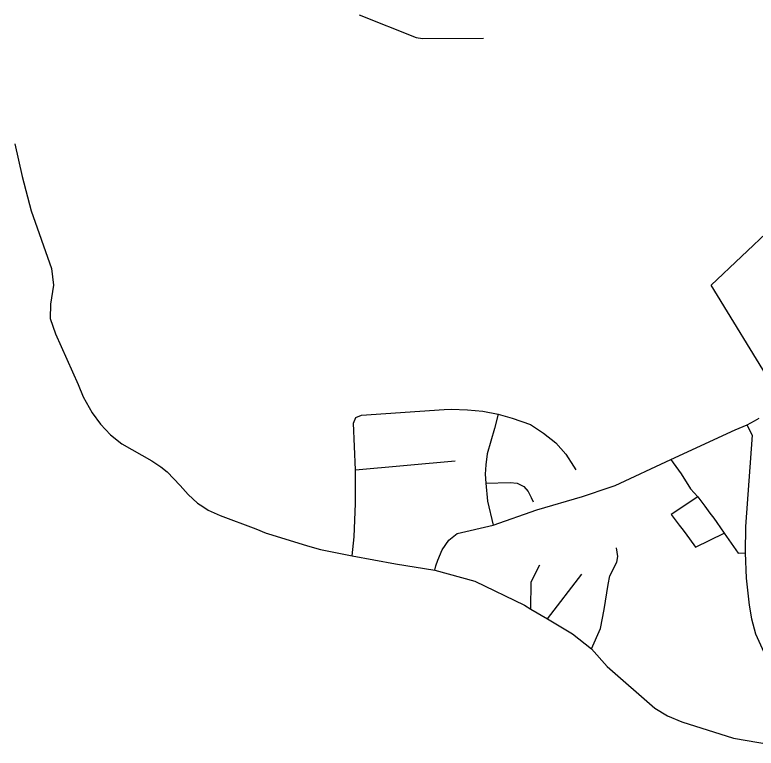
# Model space of a CAD drawing. Header units: metres. Extents: x 495416 to 499623, y 145710 to 148340.
# Drawn here: x 495416 to 496377, y 146595 to 147546 of the extents above; entities that cross this region are included whole.
import ezdxf

# ---------------------------------------------------------------- set-up
doc = ezdxf.new("R2010")
doc.units = ezdxf.units.M
doc.layers.add('Fields', color=87, linetype='Continuous', lineweight=25, true_color=0x476d46)
doc.layers.add('Roads', color=56, linetype='Continuous', true_color=0x808000)

msp = doc.modelspace()

# ---------------------------------------------------------------- linework, layer by layer
at = {"layer": 'Fields'}
for p, q in [((496318.46, 147195.16), (496397.16, 147269.48)), ((496398.37, 147064.85), (496318.46, 147195.16))]:
    msp.add_line(p, q, dxfattribs=at)
at = {"layer": 'Roads'}
for points in [[(495862.25, 147545.82), (495935.88, 147516.46), (495944.46, 147514.92), (496023.13, 147515.51)], [(495415.85, 147378.48), (495425.32, 147336.21), (495437.12, 147291.81), (495463.59, 147216.76), (495465.92, 147195.41), (495462.2, 147170.38), (495461.44, 147152.16), (495468.64, 147132.31), (495498.1, 147066.3), (495504.57, 147050.29), (495516.24, 147029.6), (495527.01, 147014.78), (495539.81, 147001.22), (495554.5, 146989.6), (495593.64, 146967.54), (495605.12, 146959.79), (495613.45, 146953.02), (495629.95, 146935.62), (495640.44, 146923.97), (495652.83, 146912.64), (495659.57, 146908.22), (495666.65, 146903.59), (495682.21, 146896.75), (495728.3, 146879.18), (495741.55, 146873.68), (495743.23, 146872.98), (495795.09, 146857.03), (495811.89, 146852.64), (495853.23, 146844.25), (495909.35, 146834.01), (495960.42, 146825.69), (496012.09, 146811.24), (496076.57, 146780.08), (496084.73, 146775.18), (496106.23, 146762.67), (496138.83, 146743.28), (496163.41, 146723.77), (496183.67, 146700.7), (496245.21, 146646.73), (496261.96, 146636.72), (496280.36, 146628.93), (496347.22, 146607.72), (496395.38, 146599.7)], [(495853.23, 146844.25), (495855.63, 146869.07), (495857.25, 146912.27), (495857.47, 146955.84), (495854.83, 147016.21), (495857.64, 147023.47), (495865.25, 147026.68), (495972.4, 147034.17), (495981.2, 147034.33), (496002.54, 147033.65), (496022.39, 147031.9), (496042.27, 147028.11), (496060.44, 147022.94), (496084.07, 147014.51), (496101.22, 147003.51), (496116.87, 146990.66), (496129.93, 146976.06), (496140.14, 146960.69), (496142.79, 146955.86)], [(496042.27, 147028.11), (496037.59, 147009.53), (496028.26, 146976.43), (496026.3, 146962.07), (496025.52, 146949.93), (496026.46, 146938.41), (496028.35, 146915.24), (496035.72, 146883.85)], [(496193.82, 146935.28), (496266.24, 146968.99), (496349.51, 147007.72), (496365.12, 147014.02), (496374.53, 147019.39)], [(496374.53, 147019.39), (496380.44, 147022.96)], [(496371.72, 147000.87), (496365.12, 147014.02)], [(496371.72, 147000.87), (496363.12, 146882.27), (496362.27, 146848.07), (496363.56, 146815.33), (496367.81, 146780.35), (496370.73, 146762.61), (496375.65, 146743.18), (496398, 146694.79), (496411.04, 146660.3), (496417.32, 146643.16), (496424.03, 146625.91), (496429.24, 146609.39), (496431.38, 146594.79)], [(496266.24, 146968.99), (496269.18, 146964.86), (496279.49, 146950.6), (496291.57, 146930.9), (496301.06, 146920.7), (496307.57, 146912.15), (496310.23, 146908.67), (496316.82, 146899.62), (496321.69, 146892.94), (496325.77, 146887.36), (496335.4, 146873.8), (496353.46, 146847.74), (496362.27, 146848.07)], [(495857.47, 146955.84), (495986.59, 146967.22)], [(495960.42, 146825.69), (495961.52, 146831.44), (495963.99, 146838.77), (495969.59, 146851.92), (495978.28, 146864.73), (495989.15, 146872.99), (496035.72, 146883.85), (496092.31, 146903.79), (496151.69, 146921.24), (496187.48, 146933.12)], [(496026.46, 146938.41), (496057.85, 146939.38), (496066.95, 146938.39), (496075.44, 146934.01), (496081.36, 146927.45), (496085.08, 146919.79), (496087.7, 146914.32)], [(496187.48, 146933.12), (496193.82, 146935.28)], [(496301.06, 146920.7), (496266.72, 146898.04), (496277.11, 146884.02), (496280.37, 146879.62), (496284.49, 146874.05), (496298.27, 146855.44), (496335.4, 146873.8)], [(496163.41, 146723.77), (496175.04, 146750), (496179.67, 146774.71), (496185, 146806.93), (496187.12, 146818.17), (496196.32, 146835.88), (496197.56, 146843.42), (496195.86, 146854.69)], [(496084.73, 146775.18), (496084.9, 146810.56), (496096.19, 146832.54)], [(496106.23, 146762.67), (496150.93, 146820.31)]]:
    msp.add_lwpolyline(points, dxfattribs=at)

doc.saveas('drawing.dxf')
